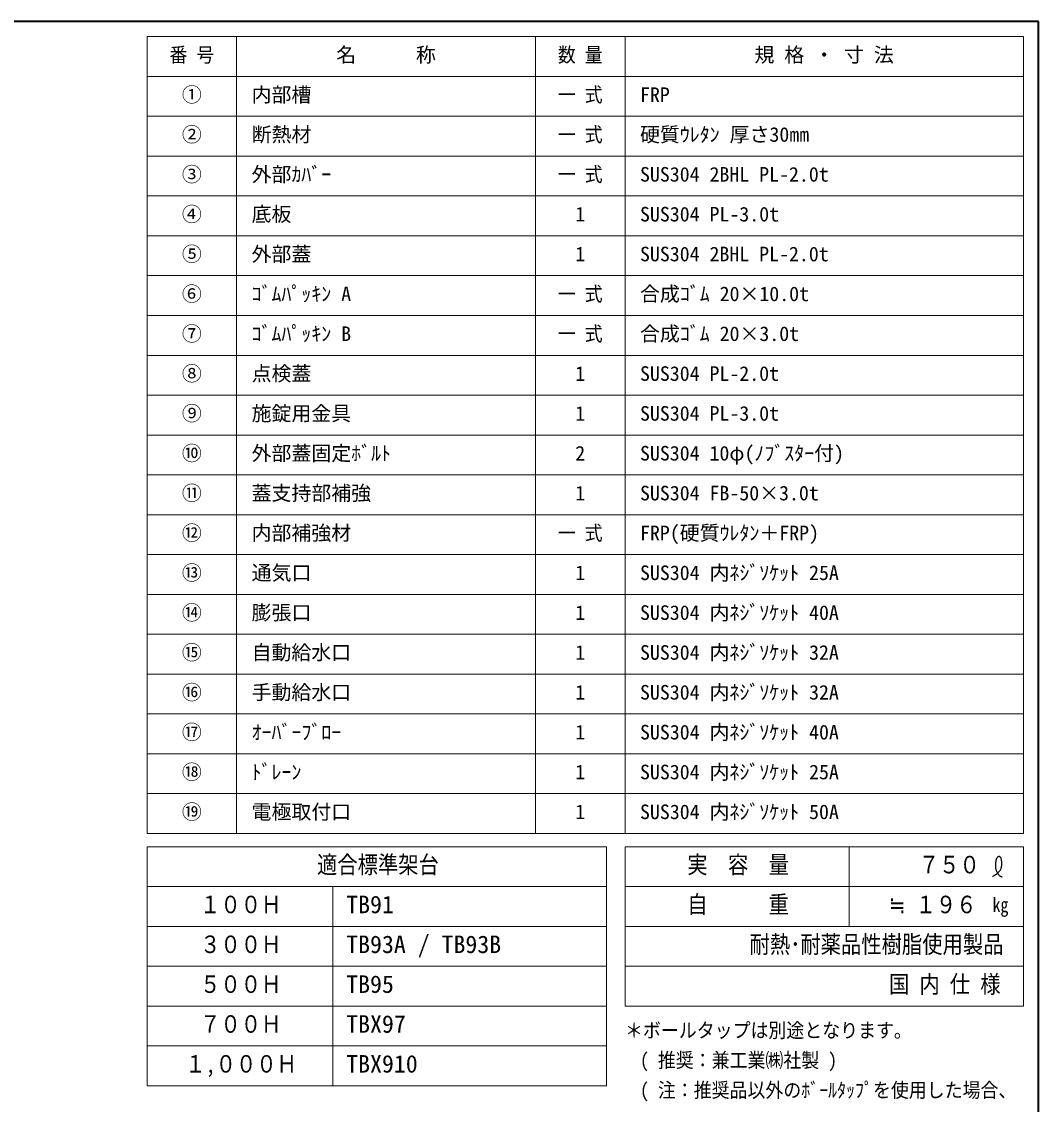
# Model space of a CAD drawing. Units: millimetres at full size, sheet at 1:15; details may follow other scales. Extents: x -3184 to 2891, y -2037 to 2178.
# Drawn here: x 977 to 2891, y 140 to 2178 of the extents above; entities that cross this region are included whole.
import ezdxf
from ezdxf.enums import TextEntityAlignment as Align

# ---------------------------------------------------------------- set-up
doc = ezdxf.new("R2010")
doc.units = ezdxf.units.MM
doc.header["$LTSCALE"] = 15
doc.layers.add('0-0', color=7, linetype='Continuous', lineweight=18)
doc.styles.add('ＭＳ ゴシック', font='')
doc.styles.get('ＭＳ ゴシック').set_extended_font_data('MS Gothic')

msp = doc.modelspace()

# ---------------------------------------------------------------- linework, layer by layer
at = {"layer": '0-0', "color": 1, "lineweight": 40}
for p, q in [((2890.8, 2177.87), (-3184.2, 2177.87)), ((2890.8, -2037.13), (2890.8, 2177.87))]:
    msp.add_line(p, q, dxfattribs=at)
at = {"layer": '0-0', "color": 3}
for p, q in [((2862.67, 2149.74), (1212.67, 2149.74)), ((1212.67, 649.74), (1212.67, 2149.74)), ((1381.42, 649.74), (1381.42, 2149.74)), ((1943.92, 649.74), (1943.92, 2149.74)), ((2112.67, 649.74), (2112.67, 2149.74)), ((2862.67, 649.74), (2862.67, 2149.74)), ((2862.67, 2074.74), (1212.67, 2074.74)), ((2862.67, 1999.74), (1212.67, 1999.74)), ((2862.67, 1924.74), (1212.67, 1924.74)), ((2862.67, 1849.74), (1212.67, 1849.74)), ((2862.67, 1774.74), (1212.67, 1774.74)), ((2862.67, 1699.74), (1212.67, 1699.74)), ((2862.67, 1624.74), (1212.67, 1624.74)), ((2862.67, 1549.74), (1212.67, 1549.74)), ((2862.67, 1474.74), (1212.67, 1474.74)), ((2862.67, 1399.74), (1212.67, 1399.74)), ((2862.67, 1324.74), (1212.67, 1324.74)), ((2862.67, 1249.74), (1212.67, 1249.74)), ((2862.67, 1174.74), (1212.67, 1174.74)), ((2862.67, 1099.74), (1212.67, 1099.74)), ((2862.67, 1024.74), (1212.67, 1024.74)), ((2862.67, 949.74), (1212.67, 949.74)), ((2862.67, 874.74), (1212.67, 874.74)), ((2862.67, 799.74), (1212.67, 799.74)), ((2862.67, 724.74), (1212.67, 724.74)), ((2862.67, 649.74), (1212.67, 649.74)), ((2077.67, 624.74), (1212.67, 624.74)), ((1212.67, 174.74), (1212.67, 624.74)), ((2077.67, 174.74), (2077.67, 624.74)), ((2862.67, 624.74), (2112.67, 624.74)), ((2112.67, 324.74), (2112.67, 624.74)), ((2534.55, 474.74), (2534.55, 624.74)), ((2862.67, 324.74), (2862.67, 624.74)), ((2077.67, 549.74), (1212.67, 549.74)), ((1562.67, 174.74), (1562.67, 549.74)), ((2862.67, 549.74), (2112.67, 549.74)), ((2077.67, 474.74), (1212.67, 474.74)), ((2862.67, 474.74), (2112.67, 474.74)), ((2077.67, 399.74), (1212.67, 399.74)), ((2862.67, 399.74), (2112.67, 399.74)), ((2077.67, 324.74), (1212.67, 324.74)), ((2862.67, 324.74), (2112.67, 324.74)), ((2077.67, 249.74), (1212.67, 249.74)), ((2077.67, 174.74), (1212.67, 174.74))]:
    msp.add_line(p, q, dxfattribs=at)
at = {"layer": '0-0', "color": 5, "lineweight": 25}
for points in [[(2804.18, 568.67), (2805.16, 569.24), (2806.85, 570.22), (2808.51, 571.22), (2810.16, 572.27), (2811.77, 573.36), (2813.33, 574.53), (2814.22, 575.25), (2814.87, 575.81), (2815.95, 576.81), (2816.98, 577.87), (2817.94, 578.99), (2818.81, 580.17), (2819.58, 581.41), (2819.97, 582.16), (2820.25, 582.77), (2820.68, 583.85), (2821.04, 584.96), (2821.33, 586.09), (2821.55, 587.24), (2821.71, 588.39), (2821.78, 589.06), (2821.83, 589.76), (2821.88, 590.95), (2821.89, 592.14), (2821.88, 593.34), (2821.84, 594.54), (2821.8, 595.75), (2821.78, 596.46), (2821.76, 597.21), (2821.71, 598.49), (2821.61, 599.77), (2821.41, 601.02), (2821.07, 602.23), (2820.54, 603.39), (2820.14, 604.03), (2819.88, 604.37), (2819.37, 604.93), (2818.81, 605.42), (2818.21, 605.83)], [(2818.21, 605.83), (2817.57, 606.14), (2816.91, 606.3), (2816.52, 606.33), (2816.2, 606.31), (2815.65, 606.19), (2815.11, 605.98), (2814.59, 605.69), (2814.1, 605.33), (2813.64, 604.93), (2813.39, 604.68), (2813.05, 604.29), (2812.53, 603.58), (2812.1, 602.83), (2811.74, 602.04), (2811.45, 601.23), (2811.21, 600.4), (2811.09, 599.92), (2810.96, 599.3), (2810.77, 598.25), (2810.62, 597.18), (2810.51, 596.11), (2810.41, 595.04), (2810.32, 593.96), (2810.27, 593.34), (2810.21, 592.59), (2810.1, 591.31), (2810.01, 590.02), (2809.96, 588.74), (2809.96, 587.45), (2810.03, 586.18), (2810.1, 585.44), (2810.2, 584.81), (2810.42, 583.71), (2810.7, 582.63), (2811.03, 581.56), (2811.41, 580.5), (2811.82, 579.46), (2812.08, 578.87), (2812.27, 578.44)], [(2812.27, 578.44), (2812.61, 577.7), (2812.97, 576.98), (2813.34, 576.26), (2813.73, 575.55), (2814.14, 574.84), (2814.38, 574.43), (2814.67, 573.95), (2815.2, 573.14), (2815.76, 572.35), (2816.37, 571.61), (2817.02, 570.92), (2817.73, 570.3), (2818.16, 569.99), (2818.54, 569.75), (2819.21, 569.39), (2819.92, 569.07), (2820.65, 568.79), (2821.4, 568.54), (2822.16, 568.31), (2822.6, 568.18)]]:
    msp.add_lwpolyline(points, dxfattribs=at)

# ---------------------------------------------------------------- texts
at = {"layer": '0-0', "style": 'ＭＳ ゴシック'}
for s, height, width, p in [('番 号', 27.49, 0.9, (1254.86, 2093.49)), ('数 量', 27.49, 0.9, (1986.11, 2093.49)), ('一 式', 27.49, 0.9, (1986.11, 2018.49)), ('一 式', 27.49, 0.9, (1986.11, 1943.49)), ('一 式', 27.49, 0.9, (1986.11, 1868.49)), ('一 式', 27.49, 0.9, (1986.11, 1643.49)), ('一 式', 27.49, 0.9, (1986.11, 1568.49)), ('一 式', 27.49, 0.9, (1986.11, 1193.49)), ('適合標準架台', 32.99, 0.85, (1532.67, 564.74)), ('実\u3000容\u3000量', 32.99, 0.85, (2229.86, 564.74)), ('７５０', 32.99, 0.85, (2665.8, 564.74)), ('１００Ｈ', 32.99, 0.85, (1312.67, 489.74)), ('自\u3000\u3000\u3000重', 32.99, 0.85, (2229.86, 489.74)), ('≒ １９６', 32.99, 0.85, (2609.55, 489.74)), ('kg', 27.49, 0.8, (2804.55, 493.49)), ('３００Ｈ', 32.99, 0.85, (1312.67, 414.74)), ('耐熱･耐薬品性樹脂使用製品', 32.99, 0.85, (2347.05, 414.74)), ('国 内 仕 様', 32.99, 0.85, (2609.55, 339.74)), ('５００Ｈ', 32.99, 0.85, (1312.67, 339.74)), ('７００Ｈ', 32.99, 0.85, (1312.67, 264.74)), ('＊ボールタップは別途となります。', 27.49, 0.9, (2112.67, 257.24)), ('１,０００Ｈ', 32.99, 0.85, (1284.55, 189.74)), ('( 推奨：兼工業㈱社製 )', 27.49, 0.9, (2140.8, 200.99)), ('( 注：推奨品以外のﾎﾞｰﾙﾀｯﾌﾟを使用した場合、', 27.49, 0.9, (2140.8, 144.74))]:
    msp.add_text(s, height=height, dxfattribs=dict(at, width=width)).set_placement(p, align=Align.BOTTOM_LEFT)
for s, height, p in [('名\u3000\u3000\u3000称', 27.49, (1568.92, 2093.49)), ('規 格 ・ 寸 法', 27.49, (2356.42, 2093.49)), ('①', 27.49, (1278.3, 2018.49)), ('内部槽', 27.49, (1409.55, 2018.49)), ('FRP', 27.49, (2140.8, 2018.49)), ('②', 27.49, (1278.3, 1943.49)), ('断熱材', 27.49, (1409.55, 1943.49)), ('硬質ｳﾚﾀﾝ 厚さ30㎜', 27.49, (2140.8, 1943.49)), ('③', 27.49, (1278.3, 1868.49)), ('外部ｶﾊﾞｰ', 27.49, (1409.55, 1868.49)), ('SUS304 2BHL PL-2.0t', 27.49, (2140.8, 1868.49)), ('④', 27.49, (1278.3, 1793.49)), ('底板', 27.49, (1409.55, 1793.49)), ('1', 27.49, (2018.92, 1793.49)), ('SUS304 PL-3.0t', 27.49, (2140.8, 1793.49)), ('⑤', 27.49, (1278.3, 1718.49)), ('外部蓋', 27.49, (1409.55, 1718.49)), ('1', 27.49, (2018.92, 1718.49)), ('SUS304 2BHL PL-2.0t', 27.49, (2140.8, 1718.49)), ('⑥', 27.49, (1278.3, 1643.49)), ('ｺﾞﾑﾊﾟｯｷﾝ A', 27.49, (1409.55, 1643.49)), ('合成ｺﾞﾑ 20×10.0t', 27.49, (2140.8, 1643.49)), ('⑦', 27.49, (1278.3, 1568.49)), ('ｺﾞﾑﾊﾟｯｷﾝ B', 27.49, (1409.55, 1568.49)), ('合成ｺﾞﾑ 20×3.0t', 27.49, (2140.8, 1568.49)), ('⑧', 27.49, (1278.3, 1493.49)), ('点検蓋', 27.49, (1409.55, 1493.49)), ('SUS304 PL-2.0t', 27.49, (2140.8, 1493.49)), ('1', 27.49, (2018.92, 1493.49)), ('⑨', 27.49, (1278.3, 1418.49)), ('施錠用金具', 27.49, (1409.55, 1418.49)), ('1', 27.49, (2018.92, 1418.49)), ('SUS304 PL-3.0t', 27.49, (2140.8, 1418.49)), ('⑩', 27.49, (1278.3, 1343.49)), ('外部蓋固定ﾎﾞﾙﾄ', 27.49, (1409.55, 1343.49)), ('2', 27.49, (2018.92, 1343.49)), ('SUS304 10φ(ﾉﾌﾞｽﾀｰ付)', 27.49, (2140.8, 1343.49)), ('⑪', 27.49, (1278.3, 1268.49)), ('蓋支持部補強', 27.49, (1409.55, 1268.49)), ('SUS304 FB-50×3.0t', 27.49, (2140.8, 1268.49)), ('1', 27.49, (2018.92, 1268.49)), ('⑫', 27.49, (1278.3, 1193.49)), ('内部補強材', 27.49, (1409.55, 1193.49)), ('FRP(硬質ｳﾚﾀﾝ＋FRP)', 27.49, (2140.8, 1193.49)), ('⑬', 27.49, (1278.3, 1118.49)), ('通気口', 27.49, (1409.55, 1118.49)), ('1', 27.49, (2018.92, 1118.49)), ('SUS304 内ﾈｼﾞｿｹｯﾄ 25A', 27.49, (2140.8, 1118.49)), ('⑭', 27.49, (1278.3, 1043.49)), ('膨張口', 27.49, (1409.55, 1043.49)), ('SUS304 内ﾈｼﾞｿｹｯﾄ 40A', 27.49, (2140.8, 1043.49)), ('1', 27.49, (2018.92, 1043.49)), ('⑮', 27.49, (1278.3, 968.49)), ('自動給水口', 27.49, (1409.55, 968.49)), ('1', 27.49, (2018.92, 968.49)), ('SUS304 内ﾈｼﾞｿｹｯﾄ 32A', 27.49, (2140.8, 968.49)), ('⑯', 27.49, (1278.3, 893.49)), ('手動給水口', 27.49, (1409.55, 893.49)), ('1', 27.49, (2018.92, 893.49)), ('SUS304 内ﾈｼﾞｿｹｯﾄ 32A', 27.49, (2140.8, 893.49)), ('⑰', 27.49, (1278.3, 818.49)), ('ｵｰﾊﾞｰﾌﾞﾛｰ', 27.49, (1409.55, 818.49)), ('SUS304 内ﾈｼﾞｿｹｯﾄ 40A', 27.49, (2140.8, 818.49)), ('1', 27.49, (2018.92, 818.49)), ('⑱', 27.49, (1278.3, 743.49)), ('ﾄﾞﾚｰﾝ', 27.49, (1409.55, 743.49)), ('1', 27.49, (2018.92, 743.49)), ('SUS304 内ﾈｼﾞｿｹｯﾄ 25A', 27.49, (2140.8, 743.49)), ('⑲', 27.49, (1278.3, 668.49)), ('電極取付口', 27.49, (1409.55, 668.49)), ('1', 27.49, (2018.92, 668.49)), ('SUS304 内ﾈｼﾞｿｹｯﾄ 50A', 27.49, (2140.8, 668.49)), ('TB91', 32.99, (1587.67, 489.74)), ('TB93A / TB93B', 32.99, (1587.67, 414.74)), ('TB95', 32.99, (1587.67, 339.74)), ('TBX97', 32.99, (1587.67, 264.74)), ('TBX910', 32.99, (1587.67, 189.74))]:
    msp.add_text(s, height=height, dxfattribs=at).set_placement(p, align=Align.BOTTOM_LEFT)

doc.saveas('drawing.dxf')
